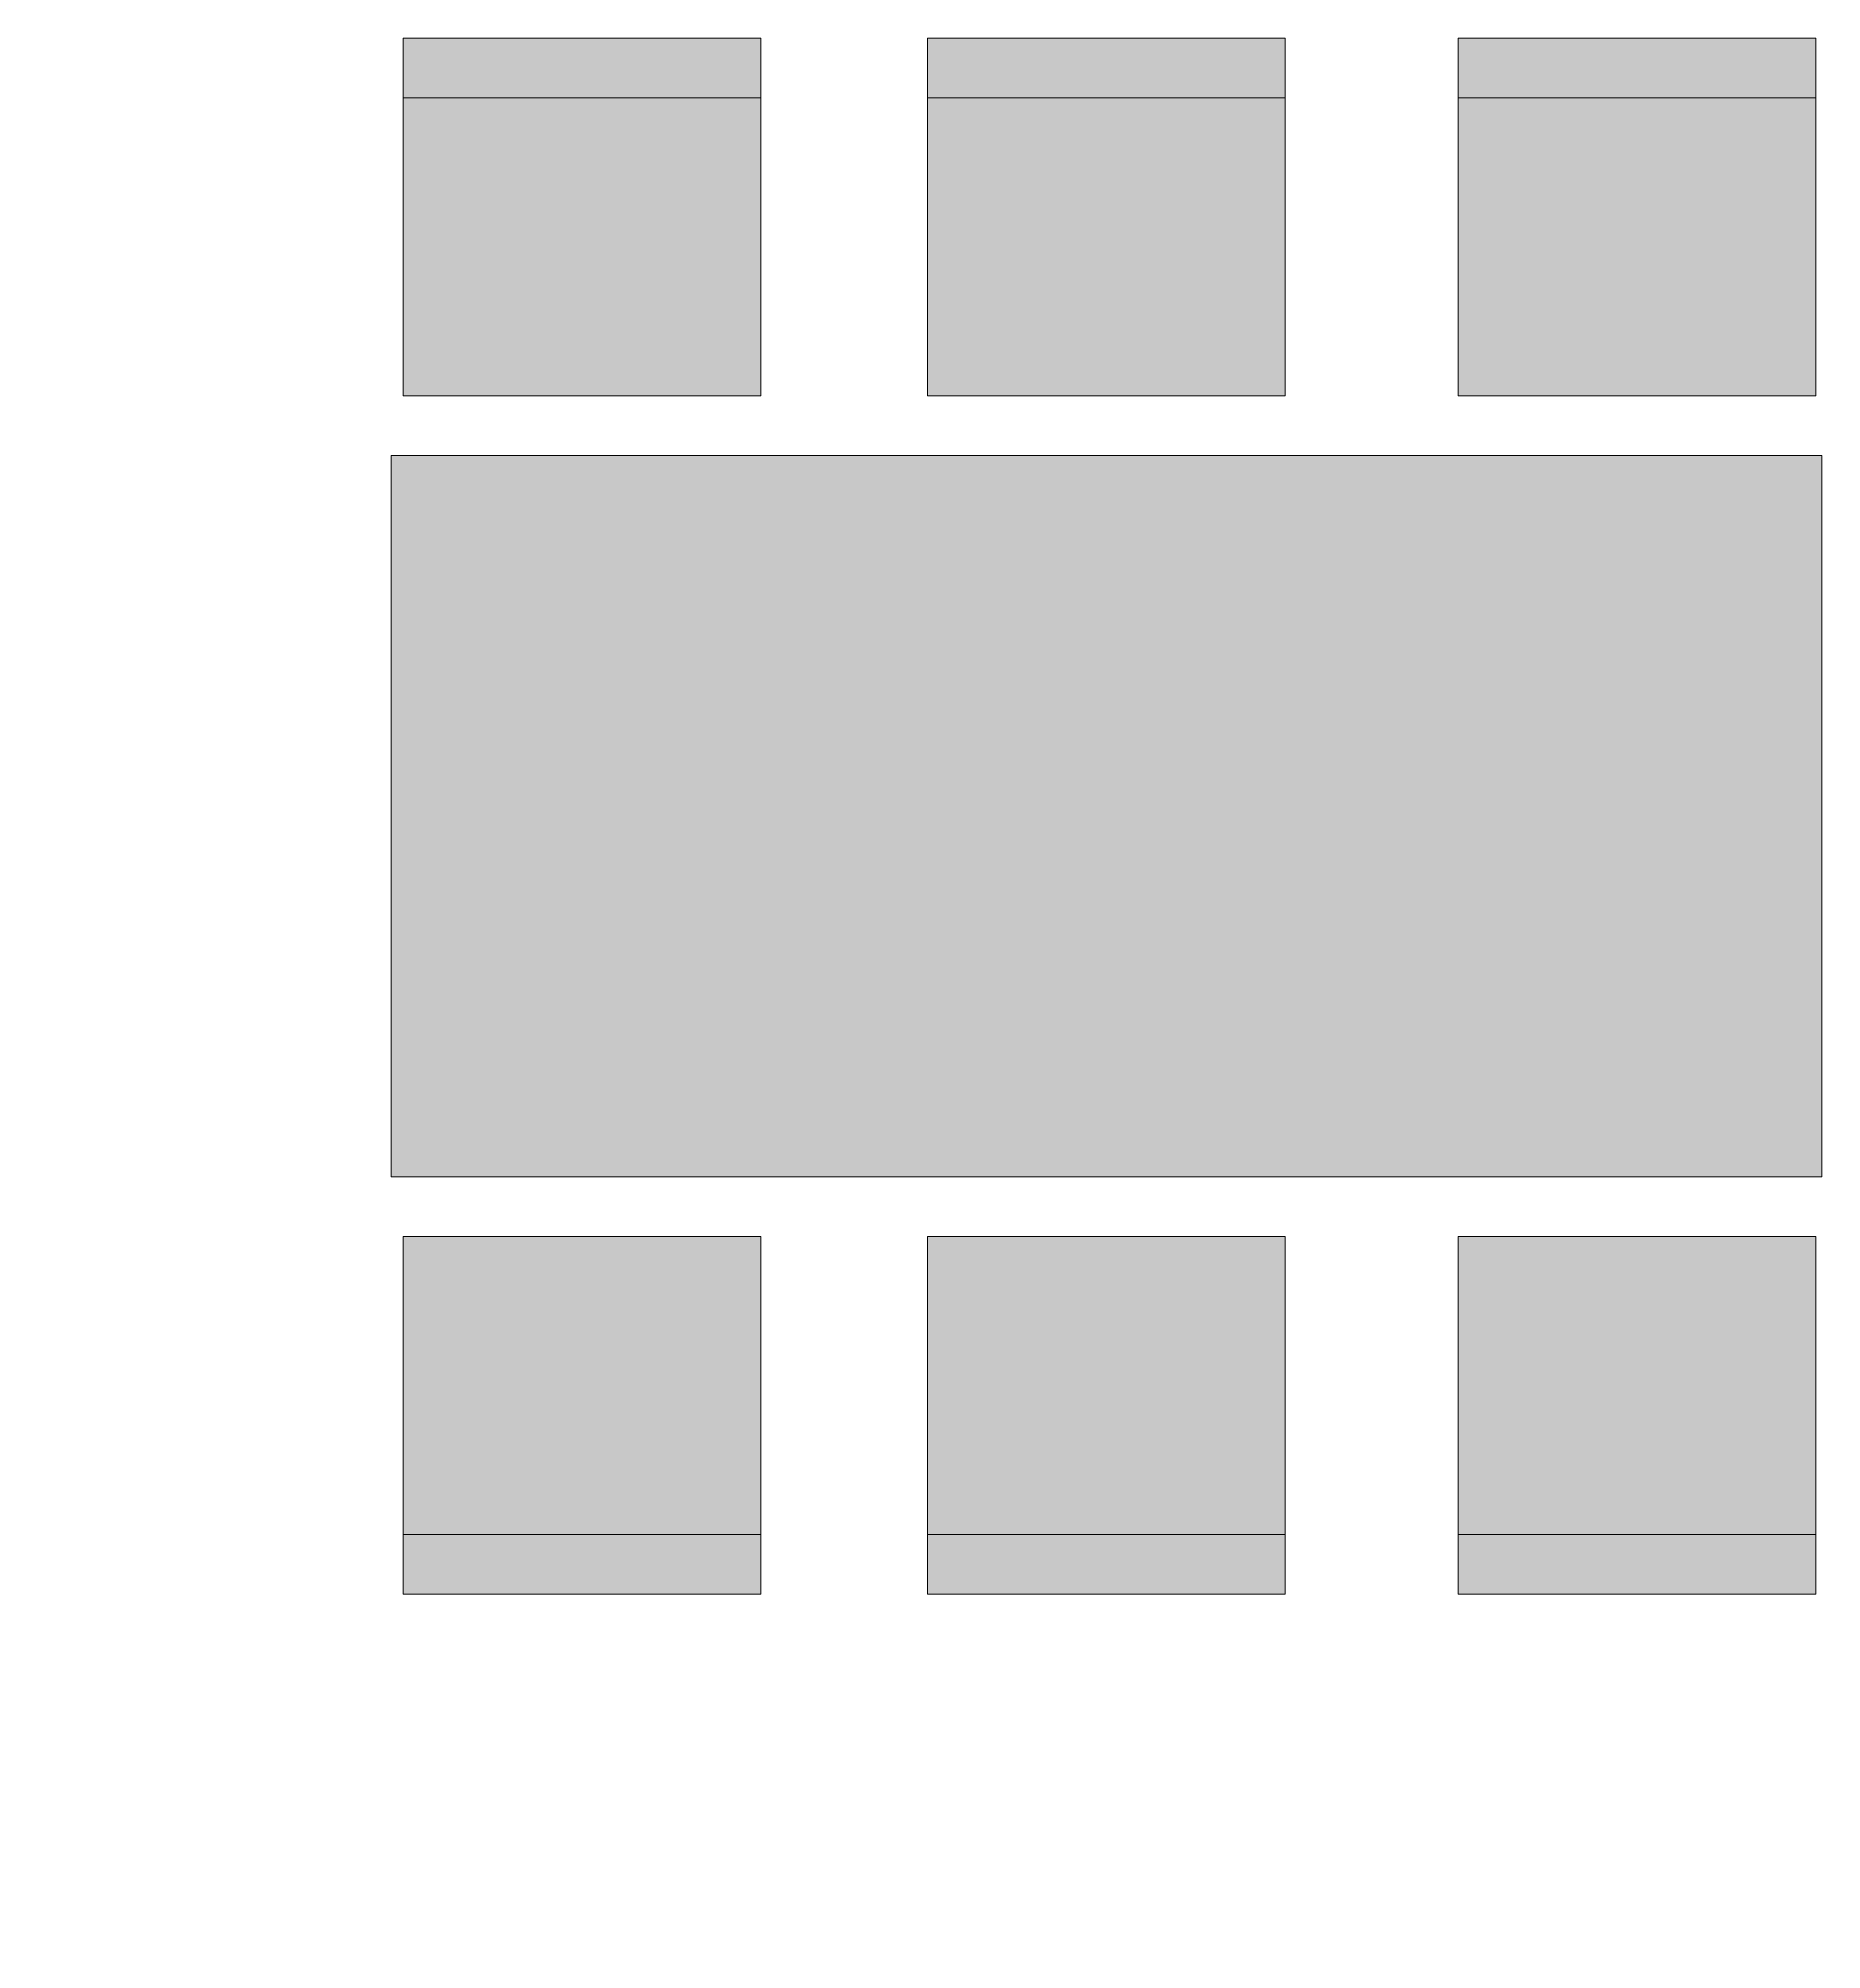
# Model space of a CAD drawing. Header units: inches. Extents: x 4990 to 45771, y 36968 to 49368.
# Drawn here: x 39389 to 40882, y 44484 to 46085 of the extents above; entities that cross this region are included whole.
import ezdxf

# ---------------------------------------------------------------- set-up
doc = ezdxf.new("R2010")
doc.units = ezdxf.units.IN
doc.header["$MEASUREMENT"] = 0
doc.layers.add('PDF_PDF_Interior$-$Furniture$', color=7, linetype='Continuous', true_color=0xffffff)
doc.layers.add('PDF_Text', color=1, linetype='Continuous')
doc.styles.add('PDF ArialMT', font='arial.ttf')

msp = doc.modelspace()

# ---------------------------------------------------------------- linework, layer by layer
at = {"layer": 'PDF_PDF_Interior$-$Furniture$', "color": 39, "lineweight": 13, "true_color": 0x563838}
for points in [[(39993.7, 45785), (39694.1, 45785), (39694.1, 46084.6), (39993.7, 46084.6)], [(40433.1, 45785), (40133.5, 45785), (40133.5, 46084.6), (40433.1, 46084.6)], [(40877.5, 45785), (40577.9, 45785), (40577.9, 46084.6), (40877.5, 46084.6)], [(40882.5, 45130.9), (39684.1, 45130.9), (39684.1, 45735.1), (40882.5, 45735.1)], [(39694.1, 45081), (39694.1, 44781.4), (39993.7, 44781.4), (39993.7, 45081)], [(40133.5, 45081), (40133.5, 44781.4), (40433.1, 44781.4), (40433.1, 45081)], [(40577.9, 45081), (40577.9, 44781.4), (40877.5, 44781.4), (40877.5, 45081)]]:
    msp.add_lwpolyline(points, close=True, dxfattribs=at)
for points in [[(39993.7, 46034.7), (39694.1, 46034.7)], [(40433.1, 46034.7), (40133.5, 46034.7)], [(40877.5, 46034.7), (40577.9, 46034.7)], [(39993.7, 44831.3), (39694.1, 44831.3)], [(40433.1, 44831.3), (40133.5, 44831.3)], [(40877.5, 44831.3), (40577.9, 44831.3)]]:
    msp.add_lwpolyline(points, dxfattribs=at)
at = {"layer": 'PDF_PDF_Interior$-$Furniture$', "transparency": 33554559}
for points in [[(39993.7, 45785), (39993.7, 46084.6), (39694.1, 45785)], [(39993.7, 46084.6), (39694.1, 45785), (39694.1, 46084.6)], [(40433.1, 45785), (40433.1, 46084.6), (40133.5, 45785)], [(40433.1, 46084.6), (40133.5, 45785), (40133.5, 46084.6)], [(40877.5, 45785), (40877.5, 46084.6), (40577.9, 45785)], [(40877.5, 46084.6), (40577.9, 45785), (40577.9, 46084.6)], [(40882.5, 45130.9), (40882.5, 45735.1), (39684.1, 45130.9)], [(40882.5, 45735.1), (39684.1, 45130.9), (39684.1, 45735.1)], [(39993.7, 45081), (39993.7, 44781.4), (39694.1, 45081)], [(39993.7, 44781.4), (39694.1, 45081), (39694.1, 44781.4)], [(40433.1, 45081), (40433.1, 44781.4), (40133.5, 45081)], [(40433.1, 44781.4), (40133.5, 45081), (40133.5, 44781.4)], [(40877.5, 45081), (40877.5, 44781.4), (40577.9, 45081)], [(40877.5, 44781.4), (40577.9, 45081), (40577.9, 44781.4)]]:
    msp.add_solid(points, dxfattribs=at)

# ---------------------------------------------------------------- texts
at = {"layer": 'PDF_Text', "color": 7, "true_color": 0xffffff, "insert": (39388.5, 44483.6), "char_height": 0.0393, "attachment_point": 4, "rotation": 90, "style": 'PDF ArialMT'}
msp.add_mtext('GSPublisherVersion 0.0.100.100', dxfattribs=at)

doc.saveas('drawing.dxf')
